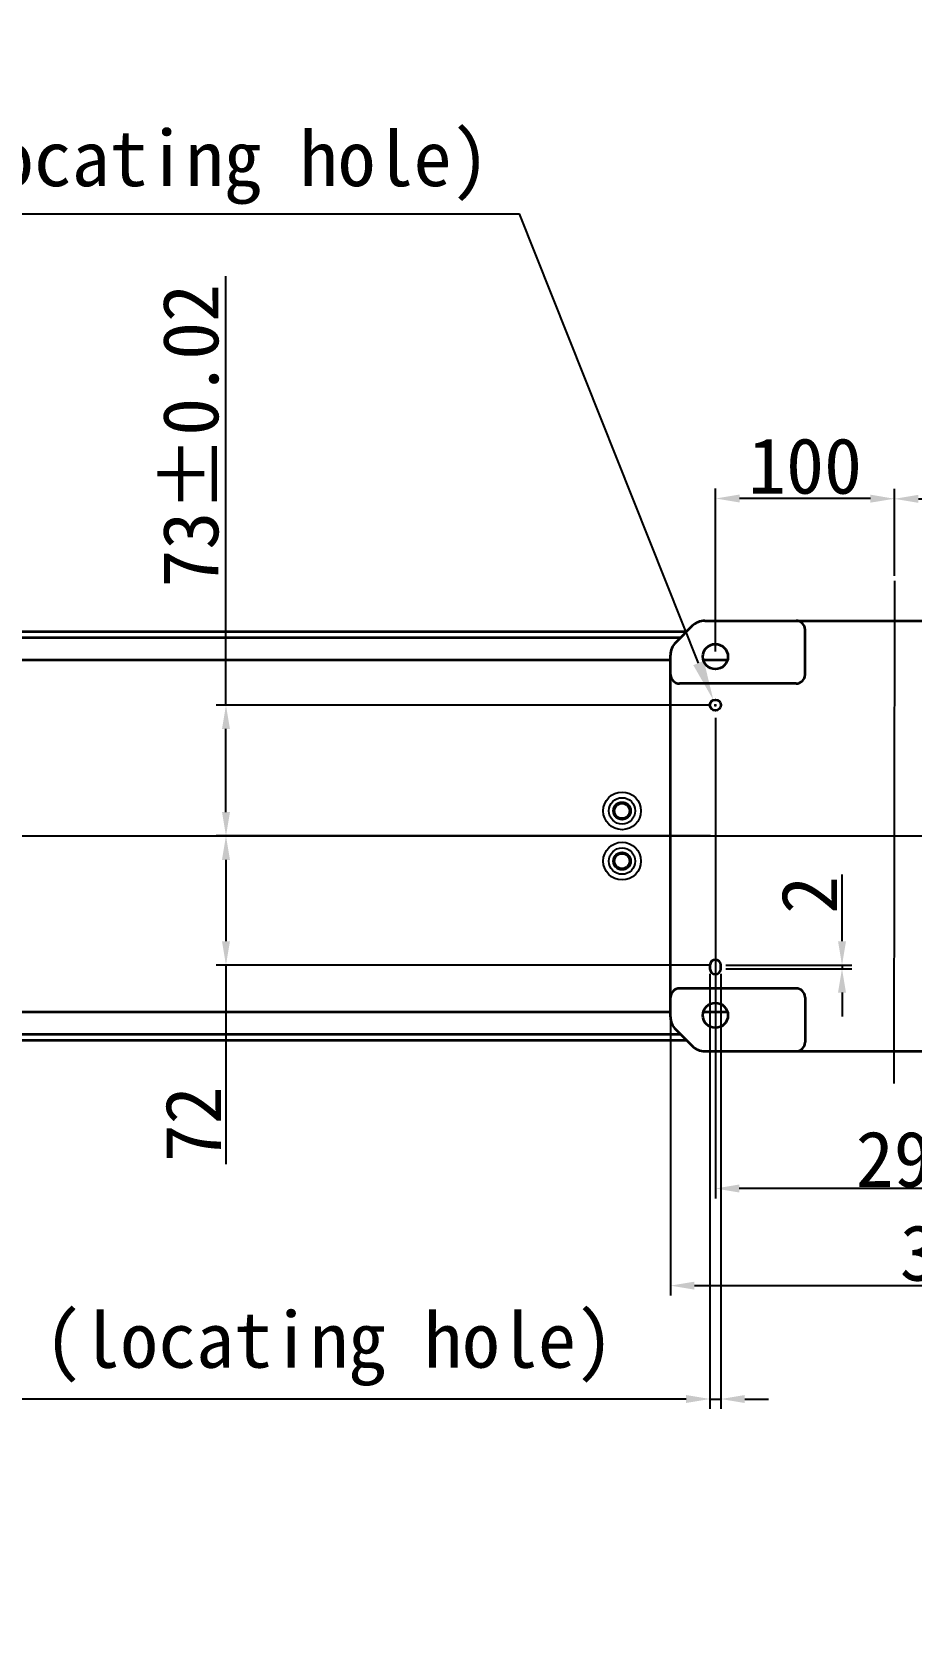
# Model space of a CAD drawing. Header units: millimetres. Extents: x 4086 to 8300, y 123 to 1549.
# Drawn here: x 6907.4 to 7017.7, y 1190.4 to 1392.8 of the extents above; entities that cross this region are included whole.
import ezdxf

# ---------------------------------------------------------------- set-up
doc = ezdxf.new("R2010")
doc.units = ezdxf.units.MM
doc.linetypes.add('PHANTOM', pattern=[0.8, 0.45, -0.05, 0.1, -0.05, 0.1, -0.05])
doc.layers.add('中心线', color=7, linetype='Continuous')
for name, color, linetype, lineweight in [('标注', 7, 'Continuous', 25), ('粗线', 7, 'PHANTOM', 35), ('粗线层', 7, 'Continuous', 35)]:
    doc.layers.add(name, color=color, linetype=linetype, lineweight=lineweight)
doc.styles.get("Standard").update_dxf_attribs({"font": 'simsun.ttc'})
doc.dimstyles.new('直径标注', dxfattribs={"dimtxt": 5, "dimasz": 5, "dimexe": 1.5, "dimexo": 0, "dimtad": 1, "dimtoh": 1, "dimdec": 0, "dimlfac": 10, "dimdsep": 46, "dimtxsty": 'Standard', "dimblk": '_FILLED', "dimcen": 0.09, "dimadec": 0, "dimazin": 0, "dimtol": 1, "dimtp": 0.001, "dimtm": 0.001, "dimtfac": 1, "dimtdec": 0, "dimtofl": 0, "dimtmove": 0, "dimatfit": 3, "dimldrblk": '_FILLED', "dimfxl": 1, "dimtolj": 1, "dimarcsym": 0})
doc.dimstyles.new('直线标注', dxfattribs={"dimtxt": 7, "dimasz": 3, "dimexe": 1.25, "dimexo": 0.625, "dimtad": 1, "dimlfac": 4, "dimdsep": 46, "dimtxsty": 'Standard', "dimcen": 2.5, "dimadec": 0, "dimazin": 0, "dimtm": 1e-09, "dimtfac": 1, "dimtmove": 0, "dimatfit": 3, "dimfxl": 1, "dimarcsym": 0})

# ---------------------------------------------------------------- blocks, each defined once
blk = doc.blocks.new('*D2407')
at = {"layer": 'Defpoints', "color": 0}
for p in [(6987.43, 1271.76), (7059.2, 1269.31), (7059.2, 1235.6)]:
    blk.add_point(p, dxfattribs=at)
at = {"layer": '标注', "color": 0, "linetype": 'Continuous', "lineweight": -2}
for p, q in [((6987.43, 1271.13), (6987.43, 1234.35)), ((7059.2, 1268.69), (7059.2, 1234.35)), ((6990.43, 1235.6), (7056.2, 1235.6))]:
    blk.add_line(p, q, dxfattribs=at)
at = {"layer": '标注', "color": 0}
for points in [[(6990.43, 1236.1), (6990.43, 1235.1), (6987.43, 1235.6)], [(7056.2, 1235.1), (7056.2, 1236.1), (7059.2, 1235.6)]]:
    blk.add_solid(points, dxfattribs=at)
at = {"layer": '标注', "color": 0, "insert": (7023.32, 1243.22), "char_height": 7, "attachment_point": 2}
blk.add_mtext('319', dxfattribs=at)
blk = doc.blocks.new('*D2410')
at = {"layer": 'Defpoints', "color": 0}
for p in [(6993.05, 1307.45), (7059.2, 1269.31), (6993.05, 1247.79)]:
    blk.add_point(p, dxfattribs=at)
at = {"layer": '标注', "color": 0, "linetype": 'Continuous', "lineweight": -2}
for p, q in [((6993.05, 1306.82), (6993.05, 1246.54)), ((7059.2, 1268.69), (7059.2, 1246.54)), ((7056.2, 1247.79), (6996.05, 1247.79))]:
    blk.add_line(p, q, dxfattribs=at)
at = {"layer": '标注', "color": 0}
for points in [[(6996.05, 1248.29), (6996.05, 1247.29), (6993.05, 1247.79)], [(7056.2, 1247.29), (7056.2, 1248.29), (7059.2, 1247.79)]]:
    blk.add_solid(points, dxfattribs=at)
at = {"layer": '标注', "color": 0, "insert": (7026.13, 1259.74), "char_height": 7, "attachment_point": 2}
blk.add_mtext('294{\\A1;\\H0.7x;\\S+0.05^  0;}', dxfattribs=at)
blk = doc.blocks.new('*D2412')
at = {"layer": 'Defpoints', "color": 0}
for p in [(6992.38, 1275.36), (6993.73, 1275.36), (6993.73, 1221.38)]:
    blk.add_point(p, dxfattribs=at)
at = {"layer": '标注', "color": 0, "linetype": 'Continuous', "lineweight": -2}
for p, q in [((6992.38, 1274.73), (6992.38, 1220.13)), ((6993.73, 1274.73), (6993.73, 1220.13)), ((6989.38, 1221.38), (6838.14, 1221.38)), ((6992.38, 1221.38), (6993.73, 1221.38)), ((6996.73, 1221.38), (6999.73, 1221.38))]:
    blk.add_line(p, q, dxfattribs=at)
at = {"layer": '标注', "color": 0}
for points in [[(6989.38, 1220.88), (6989.38, 1221.88), (6992.38, 1221.38)], [(6996.73, 1221.88), (6996.73, 1220.88), (6993.73, 1221.38)]]:
    blk.add_solid(points, dxfattribs=at)
at = {"layer": '标注', "color": 0, "insert": (6838.77, 1234.69), "char_height": 7, "attachment_point": 1}
blk.add_mtext('{\\fSource Han Sans CN Normal|b0|i0|c134|p2;%%C}6{\\H0.7x;\\S+0.012^  0;}{\\A1;\\C7;Through (locating hole\\C256;)}', dxfattribs=at)
blk = doc.blocks.new('*D2416')
at = {"layer": 'Defpoints', "color": 0}
for p in [(6993.08, 1334.34), (7015.49, 1324.01), (6993.05, 1314.51)]:
    blk.add_point(p, dxfattribs=at)
at = {"layer": '标注', "color": 0, "linetype": 'Continuous', "lineweight": -2}
for p, q in [((6993.06, 1315.13), (6993.08, 1335.59)), ((7012.5, 1334.32), (6996.08, 1334.34)), ((7015.49, 1324.64), (7015.51, 1335.56))]:
    blk.add_line(p, q, dxfattribs=at)
at = {"layer": '标注', "color": 0}
for points in [[(6996.08, 1334.84), (6996.08, 1333.84), (6993.08, 1334.34)], [(7012.5, 1333.82), (7012.5, 1334.82), (7015.5, 1334.31)]]:
    blk.add_solid(points, dxfattribs=at)
at = {"layer": '标注', "color": 0, "insert": (7004.3, 1341.95), "char_height": 7, "attachment_point": 2, "rotation": 359.9353}
blk.add_mtext('100', dxfattribs=at)
blk = doc.blocks.new('*D2417')
at = {"layer": 'Defpoints', "color": 0}
for p in [(7038.08, 1334.28), (7015.49, 1324.01), (7038.05, 1314.51)]:
    blk.add_point(p, dxfattribs=at)
at = {"layer": '标注', "color": 0, "linetype": 'Continuous', "lineweight": -2}
for p, q in [((7015.49, 1324.64), (7015.51, 1335.55)), ((7018.5, 1334.3), (7035.08, 1334.28)), ((7038.06, 1315.13), (7038.08, 1335.53))]:
    blk.add_line(p, q, dxfattribs=at)
at = {"layer": '标注', "color": 0}
for points in [[(7018.5, 1334.8), (7018.5, 1333.8), (7015.5, 1334.3)], [(7035.08, 1333.78), (7035.08, 1334.78), (7038.08, 1334.28)]]:
    blk.add_solid(points, dxfattribs=at)
at = {"layer": '标注', "color": 0, "insert": (7026.81, 1341.91), "char_height": 7, "attachment_point": 2, "rotation": 359.9353}
blk.add_mtext('100', dxfattribs=at)
blk = doc.blocks.new('*D2432')
at = {"layer": 'Defpoints', "color": 0}
for p in [(6931.7, 1308.43), (6993.05, 1308.43), (6993.05, 1292.01)]:
    blk.add_point(p, dxfattribs=at)
at = {"layer": '标注', "color": 0, "lineweight": -2}
for p, q in [((6931.7, 1308.43), (6931.7, 1362.23)), ((6992.43, 1308.43), (6930.45, 1308.43)), ((6931.7, 1295.01), (6931.7, 1305.43)), ((6992.43, 1292.01), (6930.45, 1292.01))]:
    blk.add_line(p, q, dxfattribs=at)
at = {"layer": '标注', "color": 0}
for points in [[(6932.2, 1305.43), (6931.2, 1305.43), (6931.7, 1308.43)], [(6931.2, 1295.01), (6932.2, 1295.01), (6931.7, 1292.01)]]:
    blk.add_solid(points, dxfattribs=at)
at = {"layer": '标注', "color": 0, "insert": (6927.3, 1342.21), "char_height": 7, "attachment_point": 5, "rotation": 90}
blk.add_mtext('73±0.02', dxfattribs=at)
blk = doc.blocks.new('*D2433')
at = {"layer": 'Defpoints', "color": 0}
for p in [(6993.05, 1292.01), (6931.7, 1275.81), (6993.05, 1275.81)]:
    blk.add_point(p, dxfattribs=at)
at = {"layer": '标注', "color": 0, "lineweight": -2}
for p, q in [((6992.43, 1292.01), (6930.45, 1292.01)), ((6931.7, 1289.01), (6931.7, 1278.81)), ((6992.43, 1275.81), (6930.45, 1275.81)), ((6931.7, 1275.81), (6931.7, 1250.84))]:
    blk.add_line(p, q, dxfattribs=at)
at = {"layer": '标注', "color": 0}
for points in [[(6932.2, 1289.01), (6931.2, 1289.01), (6931.7, 1292.01)], [(6931.2, 1278.81), (6932.2, 1278.81), (6931.7, 1275.81)]]:
    blk.add_solid(points, dxfattribs=at)
at = {"layer": '标注', "color": 0, "insert": (6927.58, 1255.85), "char_height": 7, "attachment_point": 5, "rotation": 90}
blk.add_mtext('72', dxfattribs=at)
blk = doc.blocks.new('_FILLED')
at = {"color": 0, "linetype": 'ByBlock'}
blk.add_solid([(0, 0), (-1, 0.143), (-1, -0.143)], dxfattribs=at)
blk = doc.blocks.new('*D2435')
at = {"layer": 'Defpoints', "color": 0}
for p in [(6992.8, 1309.06), (6993.3, 1307.8)]:
    blk.add_point(p, dxfattribs=at)
at = {"layer": '粗线层', "color": 0, "lineweight": -2}
for p in [(6820.47, 1370.05), (6990.95, 1313.7)]:
    blk.add_line(p, (6968.49, 1370.05), dxfattribs=at)
at = {"layer": '粗线层', "color": 0}
for p, q in [((6992.96, 1308.43), (6993.14, 1308.43)), ((6993.05, 1308.34), (6993.05, 1308.52))]:
    blk.add_line(p, q, dxfattribs=at)
at = {"layer": '粗线层', "color": 0, "linetype": 'ByBlock', "lineweight": -2, "xscale": 5, "yscale": 5, "zscale": 5, "rotation": 291.7352840088916}
blk.add_blockref('_FILLED', (6992.8, 1309.06), dxfattribs=at)
at = {"layer": '粗线层', "color": 0, "insert": (6893.96, 1377.02), "char_height": 5, "attachment_point": 5}
blk.add_mtext('\\A1;{\\fSource Han Sans CN Normal|b0|i0|c134|p2;\\H1.4x;%%C\\fSimSun|b0|i0|c134|p2;6}{\\H0.98x;\\S+0.012^  0;}{\\A1;\\H1.4x;\\C7;Through (locating hole\\C256;)}', dxfattribs=at)
blk = doc.blocks.new('*D2436')
at = {"layer": 'Defpoints', "color": 0}
for p in [(6993.73, 1275.81), (6993.73, 1275.36), (7008.93, 1275.36)]:
    blk.add_point(p, dxfattribs=at)
at = {"layer": '粗线层', "color": 0, "lineweight": -2}
for p, q in [((7008.93, 1278.81), (7008.93, 1287.18)), ((6994.35, 1275.81), (7010.18, 1275.81)), ((6994.35, 1275.36), (7010.18, 1275.36)), ((7008.93, 1275.81), (7008.93, 1275.36)), ((7008.93, 1272.36), (7008.93, 1269.36))]:
    blk.add_line(p, q, dxfattribs=at)
at = {"layer": '粗线层', "color": 0}
for points in [[(7008.43, 1278.81), (7009.43, 1278.81), (7008.93, 1275.81)], [(7009.43, 1272.36), (7008.43, 1272.36), (7008.93, 1275.36)]]:
    blk.add_solid(points, dxfattribs=at)
at = {"layer": '粗线层', "color": 0, "insert": (7004.81, 1284.62), "char_height": 7, "attachment_point": 5, "rotation": 90}
blk.add_mtext('2', dxfattribs=at)

msp = doc.modelspace()

# ---------------------------------------------------------------- linework, layer by layer
at = {"color": 7, "linetype": 'Continuous'}
for p, q in [((6980.26376, 1295.1564), (6980.80936, 1296.1014)), ((6980.80936, 1296.1014), (6981.90055, 1296.1014)), ((6981.90055, 1296.1014), (6982.44614, 1295.1564)), ((6980.80936, 1294.2114), (6980.26376, 1295.1564)), ((6981.90055, 1294.2114), (6980.80936, 1294.2114)), ((6982.44614, 1295.1564), (6981.90055, 1294.2114)), ((6980.26376, 1288.8564), (6980.80936, 1289.8014)), ((6980.80936, 1289.8014), (6981.90055, 1289.8014)), ((6981.90055, 1289.8014), (6982.44614, 1288.8564)), ((6980.80936, 1287.9114), (6980.26376, 1288.8564)), ((6981.90055, 1287.9114), (6980.80936, 1287.9114)), ((6982.44614, 1288.8564), (6981.90055, 1287.9114))]:
    msp.add_line(p, q, dxfattribs=at)
msp.add_line((6981.35495, 1292.0064), (6983.95531, 1292.0064))
for centre, radius in [((6981.35495, 1295.1564), 2.3625), ((6981.35495, 1295.1564), 1.65375), ((6981.35495, 1295.1564), 1.1025), ((6981.35495, 1295.1564), 0.945), ((6981.35495, 1295.1564), 0.92925), ((6981.35495, 1288.8564), 2.3625), ((6981.35495, 1288.8564), 1.65375), ((6981.35495, 1288.8564), 1.1025), ((6981.35495, 1288.8564), 0.945), ((6981.35495, 1288.8564), 0.92925)]:
    msp.add_circle(centre, radius, dxfattribs=at)
for points in [[(6981.35495, 1294.0539), (6981.22674, 1294.05544), (6980.9688, 1294.09872), (6980.63208, 1294.2949), (6980.38197, 1294.59203), (6980.24777, 1294.9569), (6980.24618, 1295.34689), (6980.37775, 1295.71379), (6980.62745, 1296.01456), (6980.96621, 1296.21342), (6981.22612, 1296.25756), (6981.35495, 1296.2589)], [(6981.35495, 1296.2589), (6981.48316, 1296.25736), (6981.7411, 1296.21408), (6982.07783, 1296.0179), (6982.32794, 1295.72077), (6982.46214, 1295.3559), (6982.46373, 1294.96591), (6982.33215, 1294.59901), (6982.08246, 1294.29824), (6981.7437, 1294.09938), (6981.48378, 1294.05524), (6981.35495, 1294.0539)], [(6981.35495, 1287.7539), (6981.22674, 1287.75544), (6980.9688, 1287.79872), (6980.63208, 1287.9949), (6980.38197, 1288.29203), (6980.24777, 1288.6569), (6980.24618, 1289.04689), (6980.37775, 1289.41379), (6980.62745, 1289.71456), (6980.96621, 1289.91342), (6981.22612, 1289.95756), (6981.35495, 1289.9589)], [(6981.35495, 1289.9589), (6981.48316, 1289.95736), (6981.7411, 1289.91408), (6982.07783, 1289.7179), (6982.32794, 1289.42077), (6982.46214, 1289.0559), (6982.46373, 1288.66591), (6982.33215, 1288.29901), (6982.08246, 1287.99824), (6981.7437, 1287.79938), (6981.48378, 1287.75524), (6981.35495, 1287.7539)]]:
    msp.add_open_spline(points, degree=3, knots=[0, 0, 0, 0, 0.111623836, 0.222589682, 0.332354335, 0.443229468, 0.55420441, 0.665093147, 0.775718756, 0.887837113, 1, 1, 1, 1], dxfattribs=at)
at = {"layer": '中心线', "color": 7, "linetype": 'Continuous'}
msp.add_line((7015.49204, 1324.0134), (7015.42079, 1260.95883), dxfattribs=at)
at = {"layer": '中心线'}
msp.add_line((6726.11978, 1292.0064), (7085.08608, 1292.0064), dxfattribs=at)
at = {"layer": '粗线', "linetype": 'Continuous'}
for p, q in [((6856.92995, 1317.6564), (6989.45495, 1317.6564)), ((6856.92995, 1316.89755), (6988.6961, 1316.89755)), ((6987.42995, 1314.0564), (6856.92995, 1314.0564)), ((6856.92995, 1269.9564), (6987.42995, 1269.9564)), ((6988.6961, 1267.11525), (6856.92995, 1267.11525)), ((6989.45495, 1266.3564), (6856.92995, 1266.3564))]:
    msp.add_line(p, q, dxfattribs=at)
at = {"layer": '粗线', "color": 7, "linetype": 'Continuous'}
for p, q in [((6990.14594, 1318.34739), (6988.08896, 1316.29041)), ((6991.73693, 1319.0064), (7054.89797, 1319.0064)), ((7004.30495, 1312.2564), (7004.30495, 1317.8814)), ((6987.42995, 1269.31338), (6987.42995, 1314.69942)), ((6994.54145, 1314.0564), (6991.56771, 1314.0564)), ((7003.17995, 1311.1314), (6988.55495, 1311.1314)), ((6992.37995, 1275.8064), (6992.37995, 1275.3564)), ((6993.72995, 1275.3564), (6993.72995, 1275.8064)), ((7003.17995, 1272.8814), (6988.55495, 1272.8814)), ((7004.30495, 1271.7564), (7004.30495, 1266.1314)), ((6991.56845, 1269.9564), (6994.54219, 1269.9564)), ((6988.08896, 1267.72239), (6990.14594, 1265.66541)), ((6991.73693, 1265.0064), (7054.89797, 1265.0064))]:
    msp.add_line(p, q, dxfattribs=at)
for centre, radius in [((6993.05495, 1314.5064), 1.575), ((6993.05495, 1308.4314), 0.675), ((6993.05495, 1269.5064), 1.575)]:
    msp.add_circle(centre, radius, dxfattribs=at)
for centre, radius, start, end in [((6991.73693, 1316.7564), 2.25, 90, 135), ((7003.17995, 1317.8814), 1.125, 0, 90), ((6989.67995, 1314.69942), 2.25, 135, 180), ((6988.55495, 1312.2564), 1.125, 180, 270), ((7003.17995, 1312.2564), 1.125, 270, 0), ((6993.05495, 1275.8064), 0.675, 0, 180), ((6993.05495, 1275.3564), 0.675, 180, 0), ((6988.55495, 1271.7564), 1.125, 90, 180), ((7003.17995, 1271.7564), 1.125, 0, 90), ((6989.67995, 1269.31338), 2.25, 180, 225), ((6991.73693, 1267.2564), 2.25, 225, 270), ((7003.17995, 1266.1314), 1.125, 270, 0)]:
    msp.add_arc(centre, radius, start, end, dxfattribs=at)

# ---------------------------------------------------------------- dimensions: what is measured, and where the dimension line sits
at = {"layer": '标注'}
dim = msp.add_linear_dim(base=(6931.70218, 1308.4314), p1=(6993.05495, 1292.0064), p2=(6993.05495, 1308.4314), angle=90, text='73±0.02', dimstyle='直线标注', dxfattribs=at)
dim.commit()
dim.dimension.update_dxf_attribs({"geometry": '*D2432', "text_midpoint": (6931.70218, 1342.21031), "dimtype": 160})
at = {"layer": '标注', "linetype": 'Continuous'}
for base, p1, p2, angle, text, picture, middle in [((6993.07736, 1334.33883), (7015.49204, 1324.0134), (6993.05495, 1314.5064), 179.9352542, '100', '*D2416', (7004.29052, 1334.32616)), ((7038.07729, 1334.27669), (7015.49204, 1324.0134), (7038.05495, 1314.5064), 359.9352542, '100', '*D2417', (7026.80001, 1334.28943)), ((6993.05495, 1247.78855), (7059.20495, 1269.31338), (6993.05495, 1307.44946), 180, '294{\\A1;\\H0.7x;\\S+0.05^  0;}', '*D2410', (7026.12995, 1247.78855))]:
    dim = msp.add_linear_dim(base=base, p1=p1, p2=p2, angle=angle, text=text, dimstyle='直线标注', dxfattribs=at)
    dim.commit()
    dim.dimension.update_dxf_attribs({"geometry": picture, "text_midpoint": middle, "dimtype": 160})
at = {"layer": '标注'}
dim = msp.add_linear_dim(base=(6931.70218, 1275.8064), p1=(6993.05495, 1292.0064), p2=(6993.05495, 1275.8064), angle=90, text='72', dimstyle='直线标注', override={"dimtxsty": 'Standard'}, dxfattribs=at)
dim.commit()
dim.dimension.update_dxf_attribs({"geometry": '*D2433', "text_midpoint": (6931.70218, 1255.84886), "dimtype": 160})
at = {"layer": '标注', "linetype": 'Continuous'}
for base, p1, p2, text, picture, middle in [((6993.72995, 1221.38446), (6992.37995, 1275.3564), (6993.72995, 1275.3564), '{\\fSource Han Sans CN Normal|b0|i0|c134|p2;%%C}6{\\H0.7x;\\S+0.012^  0;}{\\A1;\\C7;Through (locating hole\\C256;)}', '*D2412', (6912.26094, 1221.38446)), ((7059.20495, 1235.59614), (6987.42995, 1271.7564), (7059.20495, 1269.31338), '319', '*D2407', (7023.31745, 1235.59614))]:
    dim = msp.add_linear_dim(base=base, p1=p1, p2=p2, text=text, dimstyle='直线标注', override={"dimtxsty": 'Standard'}, dxfattribs=at)
    dim.commit()
    dim.dimension.update_dxf_attribs({"geometry": picture, "text_midpoint": middle, "dimtype": 160})
at = {"layer": '粗线层'}
dim = msp.add_diameter_dim_2p(p1=(6993.30492, 1307.80439), p2=(6992.80499, 1309.05841), text='{\\fSource Han Sans CN Normal|b0|i0|c134|p2;\\H1.4x;%%C\\fSimSun|b0|i0|c134|p2;6}{\\H0.98x;\\S+0.012^  0;}{\\A1;\\H1.4x;\\C7;Through (locating hole\\C256;)}', dimstyle='直径标注', override={"dimtxsty": 'Standard'}, dxfattribs=at)
dim.commit()
dim.dimension.update_dxf_attribs({"geometry": '*D2435', "text_midpoint": (6893.96135, 1370.05289), "dimtype": 163})
dim = msp.add_linear_dim(base=(7008.93334, 1275.3564), p1=(6993.72995, 1275.8064), p2=(6993.72995, 1275.3564), angle=90, text='2', dimstyle='直线标注', override={"dimtxsty": 'Standard'}, dxfattribs=at)
dim.commit()
dim.dimension.update_dxf_attribs({"geometry": '*D2436', "text_midpoint": (7008.93334, 1284.62153), "dimtype": 160})

doc.saveas('drawing.dxf')
